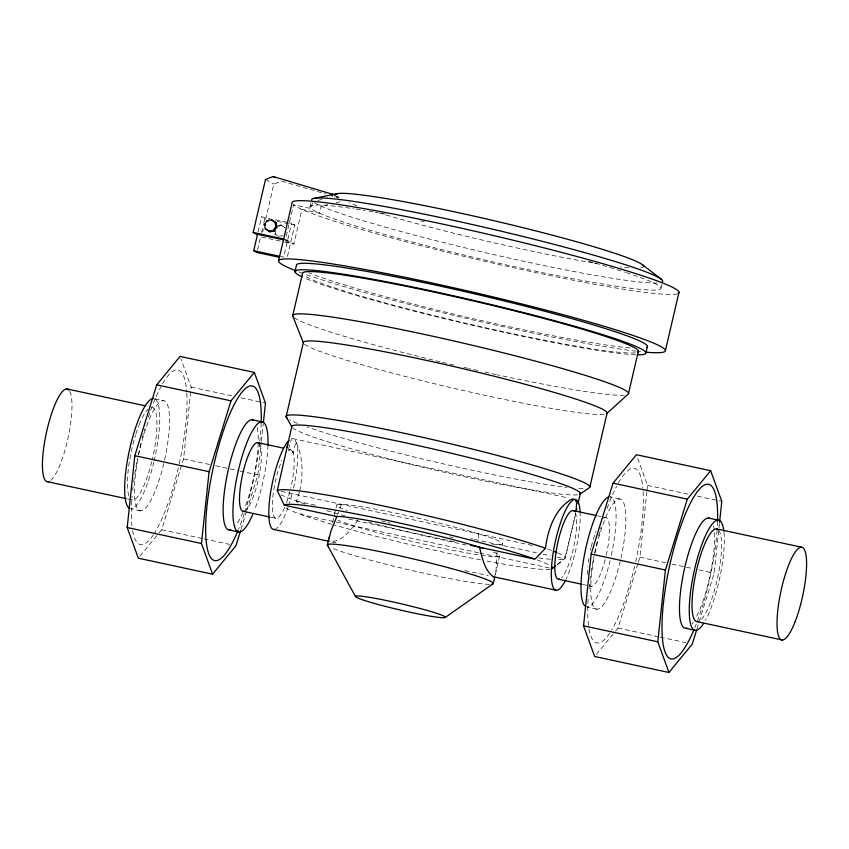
<?xml version="1.0" encoding="UTF-8"?>
<svg xmlns="http://www.w3.org/2000/svg" width="849" height="849" viewBox="0 0 849 849"><rect width="100%" height="100%" fill="white"/><g stroke="black" fill="none" stroke-linecap="round" stroke-linejoin="round"><path stroke-width="0.64" stroke-dasharray="4.25 3.18" d="M478.486 533.851L478.666 539.72M497.026 552.37L496.018 570.687L494.797 575.664M159.177 532.801L161.681 529.755L183.575 458.895L191.195 387.091L180.964 358.872M246.889 510.323L257.841 474.888L261.301 442.255M261.439 440.949L263.243 423.98M638.352 562.261L639.913 557.199L646.842 491.921M646.98 490.616L647.532 485.395L636.856 455.955M696.965 628.876L714.179 573.192L719.443 523.589M299.729 490.892C303.22 474.697 303.284 456.879 295.877 441.777L293.213 453.196L293.563 454.523A35.117 8.235 -77.8 0 1 290.761 488.154M558.822 559.682A148.161 10.082 13.1 0 0 564.744 558.929L575.633 513.815L565.349 557.995L556.912 564.988M258.085 231.883L261.598 216.824L270.322 218.713M257.512 249.977L261.312 233.655M261.609 232.403L263.646 223.616M263.943 222.364L264.814 218.596L261.598 216.824M262.723 232.01L263.307 229.495M265.663 219.403L273.877 184.074L281.507 181.124L325.846 193.997M289.031 222.735L291.536 223.276L283.651 257.162L281.146 256.621M287.45 256.419L294.752 225.049L291.536 223.276M284.818 242.071L293.871 244.024L301.926 209.406L319.521 213.195L321.166 206.127L327.534 204.694M310.012 207.071L311.105 202.359M312.517 202.699L311.148 208.589L293.552 204.8L285.497 239.418L293.871 244.024M288.554 449.206L291.451 438.774A46.408 10.888 -77.8 0 1 295.579 441.045L296.301 442.817A46.408 10.888 -77.8 0 1 293.181 489.48M332.628 522.496L333.806 517.434M334.368 515.003L336.639 505.251M495.307 574.688L500.284 553.283M501.992 545.96L502.555 543.53M661.042 288.055L661.859 284.521M299.41 492.059L296.598 501.122L297.394 503.075M241.02 529.309L246.497 511.586M615.514 631.104L618.008 628.069L637.96 563.524M341.404 504.317L339.441 509.718M337.722 514.271L338.507 512.149M358.002 519.928C351.709 529.054 342.826 541.736 330.601 541.577L329.868 540.813M140 556.148L158.338 533.819M596.327 654.452L614.676 632.123M557.496 564.5L561.157 561.688M290.358 449.641L288.437 450.278L289.456 449.779A35.117 8.235 -77.8 0 1 292.576 451.498L293.213 453.196M317.887 200.375L321.697 199.515M336.437 202.688L340.247 201.818M277.697 225.59L280.966 224.964L284.712 227.458M277.687 226.386L282.038 225.558M279.385 236.224L282.653 235.597M275.32 219.785L287.79 222.47M277.294 221.292L294.752 225.049M284.977 240.171L287.471 240.702M285.71 241.403L290.698 242.474M261.545 237.062L283.534 241.795M191.195 387.091L232.17 395.921M241.137 397.852L265.461 403.084M647.532 485.395L688.507 494.224M697.464 496.156L721.799 501.398M154.826 398.775L163.379 400.622M619.717 498.925L609.943 496.824A56.321 13.213 -77.8 0 1 611.11 556.275M292.65 438.593L568.246 497.97M598.078 515.937L600.604 516.479M601.867 516.754L605.645 517.572M289.965 449.556L292.576 451.498M183.575 458.895L210.467 464.679M215.593 465.783L238.633 470.749M239.917 471.025L257.841 474.888M639.913 557.199L665.52 562.717M671.92 564.097L692.413 568.512M698.812 569.891L714.179 573.192M281.146 491.338L533.872 545.78M296.598 501.122L315.828 505.261M470.633 538.606L473.222 539.168M474.517 539.444L536.43 552.784M542.872 554.174L550.598 555.84M557.04 557.22L564.765 558.886M348.557 519.015L457.431 542.469M478.486 552.741L301.437 514.6L299.973 509.92M479.791 553.028L552.126 568.607M271.096 517.306L276.137 518.389M582.594 584.409L591.424 586.319M331.938 541.959L335.811 542.787M464.923 570.602L488.164 575.611M127.446 498.925L132.593 500.04M140.563 510.865L130.788 508.753A56.321 13.213 -77.8 0 0 153.987 461.41M596.9 609.168L587.126 607.067A56.321 13.213 -77.8 0 0 610.038 560.849M161.681 529.755L202.656 538.584M203.93 538.86L229.538 544.379M618.008 628.069L658.983 636.888M660.267 637.164L685.875 642.682M334.708 196.575L339.78 198.04M547.478 549.016L552.158 550.746M336.851 196.108L338.953 197.255M265.504 179.468L273.877 184.074M277.581 235.746L274.726 233.889L278.292 236.425M280.966 224.964L284.532 227.5M292.364 451.445L293.085 452.835M275.097 230.079L275.798 234.483M491.942 544.05A85.176 5.794 13.1 0 0 495.795 544.389L498.809 544.496A85.176 5.794 13.1 0 0 480.576 534.477L474.358 532.599A85.176 5.794 13.1 0 0 401.365 514.367L393.013 512.594A85.176 5.794 13.1 0 0 343.399 504.391L340.385 504.274A85.176 5.794 13.1 0 0 347.177 510.514M453.133 537.597A85.176 5.794 13.1 0 1 449.683 536.897M390.222 523.143A85.176 5.794 13.1 0 1 387.919 522.549M385.637 521.955A85.176 5.794 13.1 0 1 381.169 520.755M292.035 494.16A46.408 10.888 -77.8 0 1 289.456 503.149M288.055 507.352A46.408 10.888 -77.8 0 1 276.339 528.598M259.794 444.43A35.117 8.235 -77.8 0 1 258.775 477.499A35.117 8.235 -77.8 0 1 246.274 509.814M489.544 584.314A85.176 5.794 13.1 0 1 411.341 570.379A85.176 5.794 13.1 0 1 331.747 547.913M493.301 552.009A85.176 5.794 13.1 0 1 498.119 556.583L495.975 556.689A85.176 5.794 13.1 0 1 355.784 526.486L350.234 524.724A85.176 5.794 13.1 0 1 338.178 520.288M154.932 398.903A56.321 13.213 -77.8 0 1 154.253 460.264M138.652 454.873A56.321 13.213 -77.8 0 1 164.059 400.739A56.321 13.213 -77.8 0 1 164.027 462.365M163.761 463.512A56.321 13.213 -77.8 0 1 140.159 510.801A56.321 13.213 -77.8 0 1 137.963 458.333M289.891 491.698A35.117 8.235 -77.8 0 1 285.784 504.667M284.659 507.426A35.117 8.235 -77.8 0 1 272.402 509.198A35.117 8.235 -77.8 0 1 281.836 460.614M257.226 427.556A56.321 13.213 -77.8 0 1 258.202 441.989M258.17 443.157A56.321 13.213 -77.8 0 1 244.767 507.957M242.963 512.382A56.321 13.213 -77.8 0 1 235.693 525.563M162.573 383.716A89.325 20.96 -77.8 0 1 186.695 392.026M186.78 393.257A89.325 20.96 -77.8 0 1 178.842 465.539M178.322 467.81A89.325 20.96 -77.8 0 1 154.104 533.692M153.382 534.785A89.325 20.96 -77.8 0 1 132.327 528.556M132.02 526.093A89.325 20.96 -77.8 0 1 131.478 507.564M131.574 505.038A89.325 20.96 -77.8 0 1 132.115 496.336M132.667 490.382A89.325 20.96 -77.8 0 1 133.07 486.721M133.686 481.744A89.325 20.96 -77.8 0 1 134.206 477.955M134.779 474.124A89.325 20.96 -77.8 0 1 137.612 458.205M138.313 454.777A89.325 20.96 -77.8 0 1 141.645 440.323M142.303 437.766A89.325 20.96 -77.8 0 1 144.701 428.968M148.395 416.955A89.325 20.96 -77.8 0 1 149.955 412.391M150.74 410.163A89.325 20.96 -77.8 0 1 160.843 386.826M261.184 423.025A89.325 20.96 -77.8 0 1 259.868 441.416M259.741 442.647A89.325 20.96 -77.8 0 1 245.403 510.111M244.268 513.634A89.325 20.96 -77.8 0 1 238.495 529.383M580.079 511.607A46.408 10.888 -77.8 0 1 566.113 579.114M267.944 445.269A56.321 13.213 -77.8 0 1 254.541 510.058M577.617 494.808A148.161 10.082 13.1 0 1 430.273 468.998A148.161 10.082 13.1 0 1 292.746 428.023M550.417 559.247A148.161 10.082 13.1 0 1 538.818 557.952M466.101 544.962A148.161 10.082 13.1 0 1 368.593 522.188M345.182 515.937A148.161 10.082 13.1 0 1 325.761 510.408M305.3 504.083A148.161 10.082 13.1 0 1 296.927 501.239L289.902 498.65A148.161 10.082 13.1 0 1 281.115 494.829M557.751 553.039A148.161 10.082 13.1 0 1 565.349 557.995M594.99 553.177A56.321 13.213 -77.8 0 1 624.8 506.545A56.321 13.213 -77.8 0 1 605.326 601.835A56.321 13.213 -77.8 0 1 594.756 554.333M618.337 483.028A89.325 20.96 -77.8 0 1 642.831 487.952M643.118 491.56A89.325 20.96 -77.8 0 1 635.689 561.56M634.659 566.113A89.325 20.96 -77.8 0 1 611.577 630.16M609.72 633.089A89.325 20.96 -77.8 0 1 588.856 628.164M588.484 625.511A89.325 20.96 -77.8 0 1 587.816 605.868M587.911 603.342A89.325 20.96 -77.8 0 1 588.357 595.818M589.004 588.697A89.325 20.96 -77.8 0 1 589.397 585.025M590.013 580.058A89.325 20.96 -77.8 0 1 590.543 576.259M591.116 572.428A89.325 20.96 -77.8 0 1 593.95 556.509M594.65 553.081A89.325 20.96 -77.8 0 1 597.983 538.637M598.63 536.08A89.325 20.96 -77.8 0 1 601.039 527.271M607.077 508.477A89.325 20.96 -77.8 0 1 616.586 486.233M603.766 518.208A35.117 8.235 -77.8 0 1 606.048 556.074M605.178 559.618A35.117 8.235 -77.8 0 1 589.206 584.462M587.604 574.54A35.117 8.235 -77.8 0 1 587.954 566.516M588.431 562.049A35.117 8.235 -77.8 0 1 588.93 558.557M590.48 550.194A35.117 8.235 -77.8 0 1 591.01 547.807M591.297 546.618A35.117 8.235 -77.8 0 1 595.998 531.294M713.563 525.86A56.321 13.213 -77.8 0 1 714.083 529.076M714.412 532.779A56.321 13.213 -77.8 0 1 695.628 618.263M693.209 622.232A56.321 13.213 -77.8 0 1 692.031 623.866M723.985 532.365A56.321 13.213 -77.8 0 1 705.402 620.375M718.53 530.031A47.417 11.122 -77.8 0 1 718.021 575.993A47.417 11.122 -77.8 0 1 699.746 620.81M575.081 512.35A35.117 8.235 -77.8 0 1 574.062 545.419A35.117 8.235 -77.8 0 1 561.55 577.734M717.522 521.339A89.325 20.96 -77.8 0 1 717.225 527.76M717.055 530.232A89.325 20.96 -77.8 0 1 697.061 621.988M696.254 624.1A89.325 20.96 -77.8 0 1 694.832 627.687M151.801 407.233A47.417 11.122 -77.8 0 1 152.342 459.213M151.769 461.623A47.417 11.122 -77.8 0 1 131.478 499.711M128.868 495.731A47.417 11.122 -77.8 0 1 134.503 438.593M134.832 437.458A47.417 11.122 -77.8 0 1 135.511 435.197M135.861 434.094A47.417 11.122 -77.8 0 1 138.769 425.763M139.151 424.808A47.417 11.122 -77.8 0 1 147.864 409.271M69.809 391.421A47.417 11.122 -77.8 0 1 67.909 438.487A47.417 11.122 -77.8 0 1 50.144 480.863M626.275 272.635A180.19 12.257 13.1 0 1 599.967 283.598A180.19 12.257 13.1 0 1 360.751 227.511A180.19 12.257 13.1 0 1 353.672 208.716M356.124 209.098A180.19 12.257 13.1 0 1 365.166 210.531M368.986 211.168A180.19 12.257 13.1 0 1 374.069 212.027M375.364 212.25A180.19 12.257 13.1 0 1 377.985 212.717M381.87 213.407A180.19 12.257 13.1 0 1 385.616 214.075M420.648 220.846A180.19 12.257 13.1 0 1 424.32 221.6M588.219 261.131A180.19 12.257 13.1 0 1 600.232 264.601M602.641 265.312A180.19 12.257 13.1 0 1 614.538 268.9M617 269.674A180.19 12.257 13.1 0 1 625.161 272.274M643.001 267.286A158.317 10.772 13.1 0 1 640.666 267.891M628.865 267.711A158.317 10.772 13.1 0 1 620.407 266.873M596.624 263.466A158.317 10.772 13.1 0 1 594.013 263.041M592.825 262.85A158.317 10.772 13.1 0 1 376.096 211.953M356.835 205.638A158.317 10.772 13.1 0 1 349.332 202.879M337.913 197.658A158.317 10.772 13.1 0 1 336.278 196.522M657.253 282.982A180.19 12.257 13.1 0 1 475.514 250.349A180.19 12.257 13.1 0 1 312.835 201.584M677.438 293.765A198.634 13.51 13.1 0 1 484.492 261.184A198.634 13.51 13.1 0 1 293.361 204.673M640.687 351.688A198.634 13.51 13.1 0 1 637.281 351.316M636.103 351.178A198.634 13.51 13.1 0 1 305.587 274.376M303.061 273.474A198.634 13.51 13.1 0 1 298.349 271.744M629.894 347.888A180.19 12.257 13.1 0 1 465.56 316.91A180.19 12.257 13.1 0 1 308.877 272.709M635.71 354.786A180.19 12.257 13.1 0 1 468.913 324.509A180.19 12.257 13.1 0 1 304.197 277.814M635.158 352.781A172.421 11.727 13.1 0 1 463.703 322.747A172.421 11.727 13.1 0 1 303.655 275.055M624.397 395.167A172.421 11.727 13.1 0 1 497.525 374.865M496.304 374.6A172.421 11.727 13.1 0 1 482.688 371.618M477.7 370.514A172.421 11.727 13.1 0 1 468.935 368.53M467.672 368.243A172.421 11.727 13.1 0 1 463.904 367.373M453.865 365.038A172.421 11.727 13.1 0 1 441.342 362.077M440.09 361.77A172.421 11.727 13.1 0 1 293.818 317.356M604.201 414.386A155.961 10.613 13.1 0 1 449.11 387.218A155.961 10.613 13.1 0 1 304.345 344.078M583.051 488.568A155.961 10.613 13.1 0 1 577.532 488.355M567.015 487.358A155.961 10.613 13.1 0 1 564.553 487.061M561.985 486.742A155.961 10.613 13.1 0 1 307.38 427.047M297.447 423.322A155.961 10.613 13.1 0 1 289.806 419.809M549.993 569.297A137.984 9.381 13.1 0 1 486.806 561.062M480.661 559.884A137.984 9.381 13.1 0 1 333.052 524.629M331.853 524.268A137.984 9.381 13.1 0 1 284.712 507.097M537.205 559.969A137.984 9.381 13.1 0 1 549.314 565.137"/><path stroke-width="1.27" d="M329.306 537.958L330.792 531.325L336.936 516.383M470.388 545.26L534.955 559.162L545.461 548.274C547.743 530.19 554.439 510.09 570.464 499.828A46.536 13.266 -78.1 0 1 574.762 499.456A46.536 8.543 -77.6 0 1 576.609 503.202L576.057 510.737M240.638 530.572L235.937 545.758L212.59 574.179L138.323 558.175L127.201 527.505L134.821 455.701L156.725 384.841L180.073 356.421L254.339 372.414L265.461 403.084L263.381 422.675M212.59 574.179L201.468 543.498L209.087 471.704L230.992 400.834L254.339 372.414M696.573 630.138L692.275 644.062L668.927 672.482L594.661 656.489L583.539 625.809L591.159 554.015L613.063 483.145L636.41 454.724L710.677 470.717L721.799 501.398L719.581 522.284M668.927 672.482L657.805 641.812L665.425 570.008L687.319 499.138L710.677 470.717M637.695 352.123A172.421 11.727 13.1 0 0 477.223 301.82A172.421 11.727 13.1 0 0 302.531 273.537L292.682 315.839L303.326 342.709L286.102 416.689L291.769 426.718L277.294 490.51L284.266 505.166L336.883 516.5M257.364 234.759L253.172 232.456L265.504 179.468L273.123 176.518L334.761 194.952M279.385 257.321L256.929 252.482L253.713 250.71L257.502 234.398M278.493 261.184L292.056 202.922A198.634 13.51 13.1 0 1 493.311 235.502A198.634 13.51 13.1 0 1 678.181 293.457M294.953 271.786L296.45 265.334A180.19 12.257 13.1 0 1 479.027 294.89A180.19 12.257 13.1 0 1 646.736 347.464M332.139 196.077L332.67 193.805M329.391 536.419L327.374 545.069L355.444 596.465M493.29 583.348L494.734 577.161M576.227 511.247L576.821 508.678M578.02 503.553L580.408 493.301M589.917 486.785L607.131 412.794M628.557 393.32L638.406 351.03M645.972 352.77L647.479 346.318M665.436 350.457L678.998 292.194M286.994 447.221L287.864 444.749M277.294 490.51L277.326 490.457A148.161 10.082 13.1 0 1 389.32 507.256A148.161 10.082 13.1 0 1 545.143 548.157L545.461 548.274M264.58 224.295L267.159 220.591L271.51 219.774L276.158 222.894L276.859 227.299L274.269 230.992L269.918 231.819L265.27 228.699L264.58 224.295L265.652 224.879M268.846 231.225L273.198 230.408L275.776 226.704L275.087 222.3L271.51 219.774M555.713 565.869L552.126 568.607M445.194 617.51A46.175 3.141 13.1 0 0 381.626 599.564A46.175 3.141 13.1 0 0 374.42 603.448A46.175 3.141 13.1 0 0 445.194 617.51L492.94 583.879M494.214 576.482L493.333 576.726C484.312 570.199 482.168 557.315 479.441 547.085M315.053 198.167L338.22 193.519M335.408 516.574L337.552 516.468A85.176 5.794 13.1 0 1 477.743 546.66L483.283 548.433M253.172 232.456L284.203 239.142M257.534 234.26L283.736 239.906M253.713 250.71L279.905 256.356M156.725 384.841L230.992 400.834M613.063 483.145L687.319 499.138M252.1 419.735L261.874 421.836M708.437 518.039L718.212 520.14M66.806 388.916L145.359 405.843M716.407 528.863L801.392 547.17M257.576 442.584L283.492 448.166M572.863 510.504L596.815 515.661M134.821 455.701L209.087 471.704M591.159 554.015L665.425 570.008M243.355 511.331L269.833 517.03M558.642 579.251L581.332 584.144M273.845 529.447L329.359 541.397M493.333 576.726L556.35 590.299M47.608 481.733L126.161 498.65M697.199 621.67L782.194 639.976M229.283 529.978L239.057 532.079M685.621 628.281L695.395 630.383M127.201 527.505L201.468 543.498M583.539 625.809L657.805 641.812M273.123 176.518L275.225 177.674M275.087 222.3L276.158 222.894M267.159 220.591L268.231 221.186M275.776 226.704L276.859 227.299M273.198 230.408L274.269 230.992M265.27 228.699L269.918 231.819M642.608 264.888L661.498 279.395M327.937 545.811A85.176 5.794 13.1 0 1 413.675 559.035A85.176 5.794 13.1 0 1 491.688 584.208M565.604 580.132A46.408 10.888 -77.8 0 1 551.309 575.134A46.408 10.888 -77.8 0 1 564.553 512.435A46.408 10.888 -77.8 0 1 580.079 511.607M238.017 530.551A89.325 20.96 -77.8 0 1 205.766 534.859A89.325 20.96 -77.8 0 1 233.093 406.735A89.325 20.96 -77.8 0 1 261.227 421.794M252.737 514.483A56.321 13.213 -77.8 0 1 232.966 514.621A56.321 13.213 -77.8 0 1 250.646 434.168A56.321 13.213 -77.8 0 1 267.944 445.269M245.234 510.695A35.117 8.235 -77.8 0 1 242.156 476.416A35.117 8.235 -77.8 0 1 259.147 443.443M275.044 529.267A46.408 10.888 -77.8 0 1 270.555 492.76A46.408 10.888 -77.8 0 1 288.798 440.599M230.737 529.765A56.321 13.213 -77.8 0 1 227.373 473.986A56.321 13.213 -77.8 0 1 253.427 420.128M129.462 508.36A56.321 13.213 -77.8 0 1 129.494 449.874A56.321 13.213 -77.8 0 1 153.605 398.51M553.399 551.224A148.161 10.082 13.1 0 1 556.753 552.603M703.588 623.442A56.321 13.213 -77.8 0 1 689.282 608.51A56.321 13.213 -77.8 0 1 705.148 536.345A56.321 13.213 -77.8 0 1 723.857 531.187M687.074 628.069A56.321 13.213 -77.8 0 1 683.71 572.29A56.321 13.213 -77.8 0 1 709.764 518.431M698.419 621.489A47.417 11.122 -77.8 0 1 695.586 574.529A47.417 11.122 -77.8 0 1 717.522 529.192M693.389 631.125A89.325 20.96 -77.8 0 1 662.04 631.338A89.325 20.96 -77.8 0 1 690.078 503.744A89.325 20.96 -77.8 0 1 717.522 521.339M559.544 579.124A35.117 8.235 -77.8 0 1 557.825 542.543A35.117 8.235 -77.8 0 1 574.433 511.374M585.799 606.664A56.321 13.213 -77.8 0 1 585.216 551.065A56.321 13.213 -77.8 0 1 608.478 497.026M291.769 426.718A148.161 10.082 13.1 0 1 441.894 451.021A148.161 10.082 13.1 0 1 579.793 494.245L589.28 487.772A155.961 10.613 13.1 0 0 436.174 440.419A155.961 10.613 13.1 0 0 287.132 418.069M48.828 481.553A47.417 11.122 -77.8 0 1 46.515 432.162A47.417 11.122 -77.8 0 1 68.928 390.084M303.326 342.709A155.961 10.613 13.1 0 1 461.347 368.286A155.961 10.613 13.1 0 1 606.494 413.781L627.857 394.414A172.421 11.727 13.1 0 0 467.385 344.11A172.421 11.727 13.1 0 0 292.682 315.839M335.238 195.132A158.317 10.772 13.1 0 1 487.581 219.222A158.317 10.772 13.1 0 1 643.648 266.278M311.657 200.003A180.19 12.257 13.1 0 1 494.235 229.559A180.19 12.257 13.1 0 1 661.944 282.123M296.174 270.905A198.634 13.51 13.1 0 1 473.965 292.417A198.634 13.51 13.1 0 1 646.057 352.186M301.989 276.795A180.19 12.257 13.1 0 1 472.012 300.058A180.19 12.257 13.1 0 1 638.045 354.829M284.373 505.006A137.984 9.381 13.1 0 1 388.662 520.649A137.984 9.381 13.1 0 1 533.777 558.738M551.691 566.676A137.984 9.381 13.1 0 1 552.03 568.766M795.216 621.447A47.417 11.122 -77.8 0 0 802.517 547.499A47.417 11.122 -77.8 0 0 777.642 611.779A47.417 11.122 -77.8 0 0 795.216 621.447"/></g></svg>
